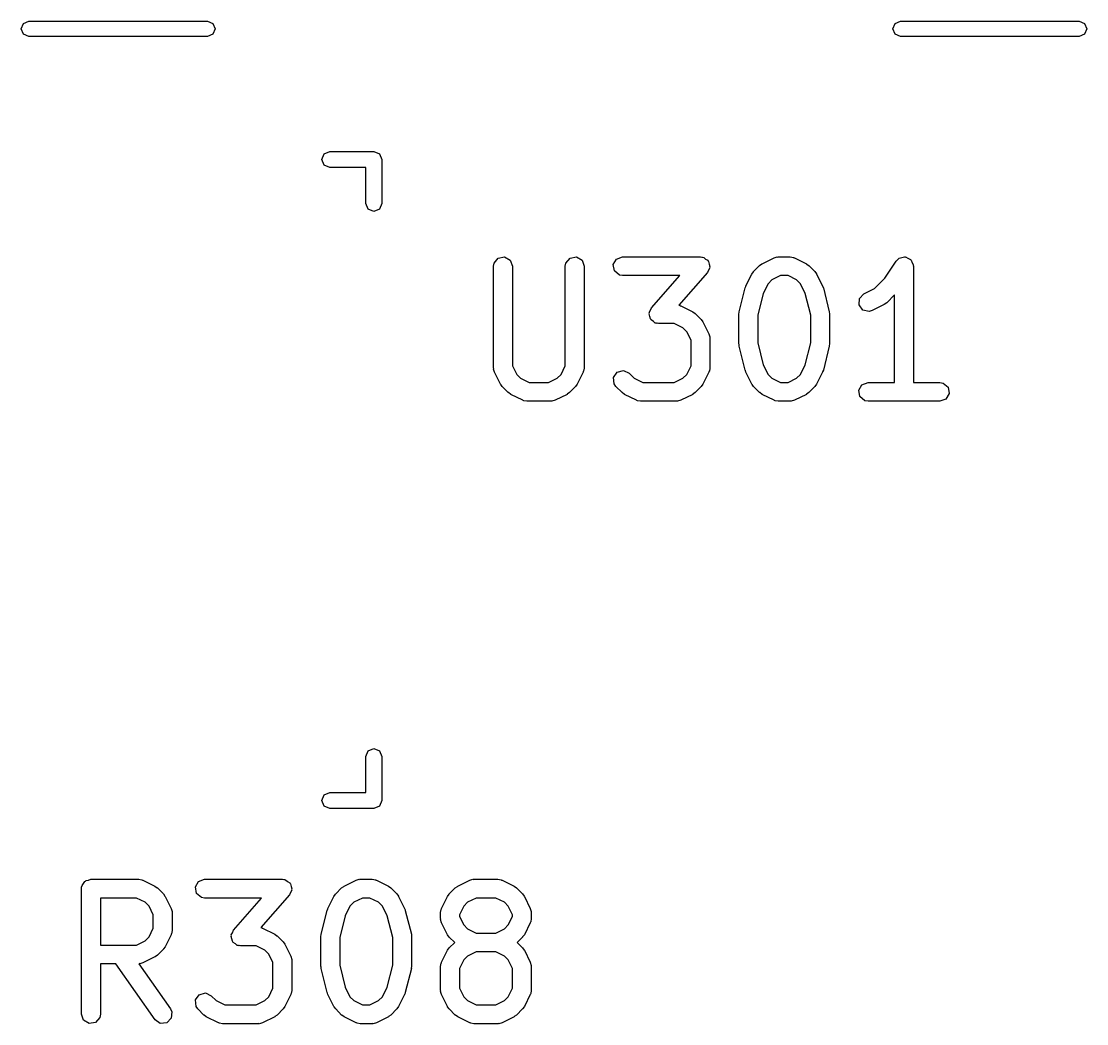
# Model space of a CAD drawing. Extents: x 106.7 to 191.3, y -141.1 to -57.8.
# Drawn here: x 152.86 to 161.34, y -131.58 to -123.6 of the extents above; entities that cross this region are included whole.
import ezdxf

# ---------------------------------------------------------------- set-up
doc = ezdxf.new("R2010")
doc.units = 0
doc.layers.add('BLACK', color=7, linetype='CONTINUOUS')

msp = doc.modelspace()

# ---------------------------------------------------------------- linework, layer by layer
at = {"layer": 'BLACK', "linetype": 'CONTINUOUS'}
for p, q in [((152.86, -123.659), (152.877, -123.616)), ((152.877, -123.701), (152.86, -123.659)), ((152.877, -123.616), (152.92, -123.599)), ((152.92, -123.599), (154.342, -123.599)), ((154.342, -123.599), (154.385, -123.616)), ((154.385, -123.616), (154.402, -123.659)), ((154.402, -123.659), (154.385, -123.701)), ((159.794, -123.659), (159.811, -123.616)), ((159.811, -123.701), (159.794, -123.659)), ((159.811, -123.616), (159.854, -123.599)), ((159.854, -123.599), (161.276, -123.599)), ((161.276, -123.599), (161.319, -123.616)), ((161.319, -123.616), (161.336, -123.659)), ((161.336, -123.659), (161.319, -123.701)), ((152.92, -123.719), (152.877, -123.701)), ((154.342, -123.719), (152.92, -123.719)), ((154.385, -123.701), (154.342, -123.719)), ((159.854, -123.719), (159.811, -123.701)), ((161.276, -123.719), (159.854, -123.719)), ((161.319, -123.701), (161.276, -123.719)), ((155.251, -124.7), (155.269, -124.655)), ((155.269, -124.655), (155.314, -124.636)), ((155.314, -124.636), (155.664, -124.636)), ((155.664, -124.636), (155.709, -124.655)), ((155.709, -124.655), (155.728, -124.7)), ((155.269, -124.745), (155.251, -124.7)), ((155.314, -124.763), (155.269, -124.745)), ((155.601, -124.763), (155.314, -124.763)), ((155.601, -125.05), (155.601, -124.763)), ((155.728, -124.7), (155.728, -125.05)), ((155.619, -125.095), (155.601, -125.05)), ((155.664, -125.113), (155.619, -125.095)), ((155.709, -125.095), (155.664, -125.113)), ((155.728, -125.05), (155.709, -125.095)), ((156.617, -125.548), (156.621, -125.523)), ((156.621, -125.523), (156.654, -125.483)), ((156.654, -125.483), (156.705, -125.474)), ((156.705, -125.474), (156.749, -125.5)), ((156.749, -125.5), (156.767, -125.548)), ((157.188, -125.548), (157.193, -125.523)), ((157.193, -125.523), (157.226, -125.483)), ((157.226, -125.483), (157.276, -125.474)), ((157.276, -125.474), (157.321, -125.5)), ((157.321, -125.5), (157.338, -125.548)), ((157.57, -125.535), (157.596, -125.491)), ((157.596, -125.491), (157.644, -125.473)), ((157.644, -125.473), (158.263, -125.473)), ((158.263, -125.473), (158.274, -125.475)), ((158.274, -125.475), (158.278, -125.475)), ((158.278, -125.475), (158.28, -125.476)), ((158.28, -125.476), (158.289, -125.478)), ((158.289, -125.478), (158.304, -125.491)), ((158.304, -125.491), (158.322, -125.501)), ((158.322, -125.501), (158.324, -125.507)), ((158.324, -125.507), (158.328, -125.511)), ((158.328, -125.511), (158.332, -125.531)), ((158.752, -125.53), (158.754, -125.529)), ((158.754, -125.529), (158.849, -125.481)), ((158.849, -125.481), (158.874, -125.474)), ((158.874, -125.474), (158.878, -125.475)), ((158.878, -125.475), (158.882, -125.473)), ((158.882, -125.473), (158.978, -125.473)), ((158.978, -125.473), (159.003, -125.478)), ((159.003, -125.478), (159.007, -125.481)), ((159.007, -125.481), (159.011, -125.481)), ((159.011, -125.481), (159.106, -125.529)), ((159.106, -125.529), (159.124, -125.542)), ((159.729, -125.643), (159.82, -125.507)), ((159.82, -125.507), (159.838, -125.488)), ((159.838, -125.488), (159.842, -125.487)), ((159.842, -125.487), (159.845, -125.483)), ((159.845, -125.483), (159.866, -125.479)), ((159.866, -125.479), (159.887, -125.473)), ((159.887, -125.473), (159.891, -125.475)), ((159.891, -125.475), (159.895, -125.474)), ((159.895, -125.474), (159.914, -125.485)), ((159.914, -125.485), (159.934, -125.494)), ((159.934, -125.494), (159.936, -125.498)), ((159.936, -125.498), (159.94, -125.5)), ((159.94, -125.5), (159.947, -125.52)), ((159.947, -125.52), (159.957, -125.54)), ((156.617, -126.358), (156.617, -125.548)), ((156.767, -125.548), (156.767, -126.34)), ((157.188, -126.34), (157.188, -125.548)), ((157.338, -125.548), (157.338, -126.358)), ((157.579, -125.586), (157.57, -125.535)), ((157.619, -125.619), (157.579, -125.586)), ((158.32, -125.598), (158.092, -125.858)), ((158.327, -125.579), (158.32, -125.598)), ((158.337, -125.561), (158.327, -125.579)), ((158.332, -125.531), (158.338, -125.55)), ((158.338, -125.55), (158.336, -125.555)), ((158.336, -125.555), (158.337, -125.561)), ((158.625, -125.705), (158.672, -125.61)), ((158.672, -125.61), (158.686, -125.592)), ((158.686, -125.59), (158.734, -125.543)), ((158.686, -125.592), (158.686, -125.59)), ((158.734, -125.543), (158.752, -125.53)), ((159.124, -125.542), (159.126, -125.543)), ((159.126, -125.543), (159.173, -125.59)), ((159.173, -125.59), (159.186, -125.609)), ((159.186, -125.609), (159.187, -125.61)), ((159.187, -125.61), (159.235, -125.705)), ((159.957, -125.54), (159.956, -125.544)), ((159.956, -125.544), (159.957, -125.548)), ((159.957, -125.548), (159.957, -126.473)), ((157.644, -125.623), (157.619, -125.619)), ((158.098, -125.623), (157.644, -125.623)), ((157.873, -125.88), (158.098, -125.623)), ((158.801, -125.688), (158.763, -125.765)), ((158.831, -125.657), (158.801, -125.688)), ((158.9, -125.623), (158.831, -125.657)), ((158.96, -125.623), (158.9, -125.623)), ((159.028, -125.657), (158.96, -125.623)), ((159.059, -125.688), (159.028, -125.657)), ((159.097, -125.765), (159.059, -125.688)), ((159.647, -125.725), (159.729, -125.643)), ((158.571, -125.911), (158.619, -125.721)), ((158.619, -125.721), (158.624, -125.709)), ((158.624, -125.709), (158.625, -125.705)), ((158.763, -125.765), (158.719, -125.938)), ((159.141, -125.938), (159.097, -125.765)), ((159.235, -125.705), (159.239, -125.718)), ((159.239, -125.718), (159.241, -125.721)), ((159.241, -125.721), (159.288, -125.911)), ((159.528, -125.804), (159.563, -125.767)), ((159.563, -125.767), (159.647, -125.725)), ((159.807, -125.777), (159.745, -125.839)), ((159.807, -126.473), (159.807, -125.777)), ((158.092, -125.858), (158.098, -125.859)), ((158.098, -125.859), (158.102, -125.862)), ((158.102, -125.862), (158.106, -125.862)), ((158.106, -125.862), (158.202, -125.91)), ((159.525, -125.855), (159.528, -125.804)), ((159.555, -125.897), (159.525, -125.855)), ((159.725, -125.853), (159.63, -125.901)), ((159.726, -125.852), (159.725, -125.853)), ((159.745, -125.839), (159.726, -125.852)), ((157.855, -125.928), (157.857, -125.922)), ((157.861, -125.947), (157.855, -125.928)), ((157.856, -125.916), (157.866, -125.899)), ((157.857, -125.922), (157.856, -125.916)), ((157.865, -125.967), (157.861, -125.947)), ((157.866, -125.899), (157.873, -125.88)), ((158.202, -125.91), (158.22, -125.923)), ((158.22, -125.923), (158.221, -125.924)), ((158.221, -125.924), (158.269, -125.971)), ((158.569, -125.929), (158.572, -125.914)), ((158.569, -126.167), (158.569, -125.929)), ((158.572, -125.914), (158.571, -125.911)), ((158.719, -125.938), (158.719, -126.158)), ((159.141, -126.158), (159.141, -125.938)), ((159.288, -125.911), (159.289, -125.926)), ((159.289, -125.926), (159.291, -125.929)), ((159.291, -125.929), (159.291, -126.167)), ((159.605, -125.908), (159.555, -125.897)), ((159.63, -125.901), (159.605, -125.908)), ((157.87, -125.971), (157.865, -125.967)), ((157.871, -125.976), (157.87, -125.971)), ((157.889, -125.987), (157.871, -125.976)), ((157.904, -126), (157.889, -125.987)), ((157.913, -126.001), (157.904, -126)), ((157.915, -126.003), (157.913, -126.001)), ((157.919, -126.002), (157.915, -126.003)), ((157.93, -126.004), (157.919, -126.002)), ((158.055, -126.004), (157.93, -126.004)), ((158.124, -126.038), (158.055, -126.004)), ((158.154, -126.069), (158.124, -126.038)), ((158.269, -125.971), (158.282, -125.99)), ((158.282, -125.99), (158.283, -125.991)), ((158.283, -125.991), (158.33, -126.086)), ((158.188, -126.137), (158.154, -126.069)), ((158.33, -126.086), (158.338, -126.111)), ((158.338, -126.111), (158.337, -126.115)), ((158.337, -126.115), (158.338, -126.12)), ((158.338, -126.12), (158.338, -126.358)), ((158.188, -126.34), (158.188, -126.137)), ((158.57, -126.171), (158.569, -126.167)), ((158.571, -126.185), (158.57, -126.171)), ((158.619, -126.376), (158.571, -126.185)), ((158.719, -126.158), (158.763, -126.332)), ((159.097, -126.332), (159.141, -126.158)), ((159.288, -126.185), (159.241, -126.376)), ((159.291, -126.167), (159.288, -126.182)), ((159.288, -126.182), (159.288, -126.185)), ((156.618, -126.362), (156.617, -126.358)), ((156.617, -126.366), (156.618, -126.362)), ((156.625, -126.391), (156.617, -126.366)), ((156.767, -126.34), (156.801, -126.409)), ((157.154, -126.409), (157.188, -126.34)), ((157.338, -126.358), (157.334, -126.383)), ((158.154, -126.409), (158.188, -126.34)), ((158.338, -126.358), (158.334, -126.383)), ((158.621, -126.379), (158.619, -126.376)), ((158.763, -126.332), (158.801, -126.409)), ((159.059, -126.409), (159.097, -126.332)), ((159.241, -126.376), (159.235, -126.388)), ((156.672, -126.487), (156.625, -126.391)), ((156.801, -126.409), (156.831, -126.439)), ((156.831, -126.439), (156.9, -126.473)), ((157.055, -126.473), (157.124, -126.439)), ((157.124, -126.439), (157.154, -126.409)), ((157.33, -126.391), (157.283, -126.487)), ((157.331, -126.387), (157.33, -126.391)), ((157.334, -126.383), (157.331, -126.387)), ((157.572, -126.434), (157.601, -126.392)), ((157.576, -126.485), (157.572, -126.434)), ((157.601, -126.392), (157.651, -126.378)), ((157.651, -126.378), (157.697, -126.4)), ((157.697, -126.4), (157.736, -126.439)), ((157.736, -126.439), (157.805, -126.473)), ((158.055, -126.473), (158.124, -126.439)), ((158.124, -126.439), (158.154, -126.409)), ((158.33, -126.391), (158.283, -126.487)), ((158.331, -126.387), (158.33, -126.391)), ((158.334, -126.383), (158.331, -126.387)), ((158.625, -126.391), (158.621, -126.379)), ((158.672, -126.487), (158.625, -126.391)), ((158.801, -126.409), (158.831, -126.439)), ((158.831, -126.439), (158.9, -126.473)), ((158.96, -126.473), (159.028, -126.439)), ((159.028, -126.439), (159.059, -126.409)), ((159.235, -126.391), (159.187, -126.487)), ((159.235, -126.388), (159.235, -126.391)), ((156.674, -126.488), (156.672, -126.487)), ((156.686, -126.506), (156.674, -126.488)), ((156.734, -126.554), (156.686, -126.506)), ((156.9, -126.473), (157.055, -126.473)), ((157.269, -126.506), (157.221, -126.554)), ((157.283, -126.487), (157.269, -126.505)), ((157.269, -126.505), (157.269, -126.506)), ((157.591, -126.506), (157.576, -126.485)), ((157.639, -126.554), (157.591, -126.506)), ((157.805, -126.473), (158.055, -126.473)), ((158.269, -126.506), (158.221, -126.554)), ((158.283, -126.487), (158.269, -126.505)), ((158.269, -126.505), (158.269, -126.506)), ((158.674, -126.488), (158.672, -126.487)), ((158.686, -126.506), (158.674, -126.488)), ((158.734, -126.554), (158.686, -126.506)), ((158.9, -126.473), (158.96, -126.473)), ((159.173, -126.506), (159.126, -126.554)), ((159.174, -126.505), (159.173, -126.506)), ((159.187, -126.487), (159.174, -126.505)), ((159.523, -126.535), (159.548, -126.491)), ((159.532, -126.586), (159.523, -126.535)), ((159.548, -126.491), (159.597, -126.473)), ((159.597, -126.473), (159.807, -126.473)), ((159.957, -126.473), (160.168, -126.473)), ((160.168, -126.473), (160.194, -126.478)), ((160.194, -126.478), (160.233, -126.511)), ((160.233, -126.511), (160.242, -126.561)), ((156.735, -126.554), (156.734, -126.554)), ((156.754, -126.568), (156.735, -126.554)), ((156.849, -126.615), (156.754, -126.568)), ((156.853, -126.616), (156.849, -126.615)), ((156.857, -126.619), (156.853, -126.616)), ((156.882, -126.623), (156.857, -126.619)), ((157.073, -126.623), (156.882, -126.623)), ((157.077, -126.622), (157.073, -126.623)), ((157.081, -126.623), (157.077, -126.622)), ((157.106, -126.615), (157.081, -126.623)), ((157.202, -126.568), (157.106, -126.615)), ((157.203, -126.566), (157.202, -126.568)), ((157.221, -126.554), (157.203, -126.566)), ((157.64, -126.554), (157.639, -126.554)), ((157.658, -126.568), (157.64, -126.554)), ((157.754, -126.615), (157.658, -126.568)), ((157.758, -126.616), (157.754, -126.615)), ((157.761, -126.619), (157.758, -126.616)), ((157.787, -126.623), (157.761, -126.619)), ((158.073, -126.623), (157.787, -126.623)), ((158.077, -126.622), (158.073, -126.623)), ((158.081, -126.623), (158.077, -126.622)), ((158.106, -126.615), (158.081, -126.623)), ((158.202, -126.568), (158.106, -126.615)), ((158.203, -126.566), (158.202, -126.568)), ((158.221, -126.554), (158.203, -126.566)), ((158.735, -126.554), (158.734, -126.554)), ((158.754, -126.568), (158.735, -126.554)), ((158.849, -126.615), (158.754, -126.568)), ((158.853, -126.616), (158.849, -126.615)), ((158.857, -126.619), (158.853, -126.616)), ((158.882, -126.623), (158.857, -126.619)), ((158.978, -126.623), (158.882, -126.623)), ((158.982, -126.622), (158.978, -126.623)), ((158.986, -126.623), (158.982, -126.622)), ((159.011, -126.615), (158.986, -126.623)), ((159.106, -126.568), (159.011, -126.615)), ((159.107, -126.566), (159.106, -126.568)), ((159.126, -126.554), (159.107, -126.566)), ((159.571, -126.619), (159.532, -126.586)), ((159.597, -126.623), (159.571, -126.619)), ((160.168, -126.623), (159.597, -126.623)), ((160.216, -126.606), (160.168, -126.623)), ((160.242, -126.561), (160.216, -126.606)), ((155.601, -129.45), (155.619, -129.405)), ((155.619, -129.405), (155.664, -129.386)), ((155.664, -129.386), (155.709, -129.405)), ((155.709, -129.405), (155.728, -129.45)), ((155.601, -129.736), (155.601, -129.45)), ((155.728, -129.45), (155.728, -129.8)), ((155.251, -129.8), (155.269, -129.755)), ((155.269, -129.755), (155.314, -129.736)), ((155.314, -129.736), (155.601, -129.736)), ((155.269, -129.845), (155.251, -129.8)), ((155.314, -129.863), (155.269, -129.845)), ((155.709, -129.845), (155.664, -129.863)), ((155.728, -129.8), (155.709, -129.845)), ((155.664, -129.863), (155.314, -129.863)), ((153.356, -130.461), (153.365, -130.444)), ((153.365, -130.444), (153.372, -130.441)), ((153.372, -130.441), (153.376, -130.436)), ((153.376, -130.436), (153.395, -130.433)), ((153.395, -130.433), (153.414, -130.426)), ((153.414, -130.426), (153.795, -130.426)), ((153.795, -130.426), (153.82, -130.431)), ((153.82, -130.431), (153.824, -130.434)), ((153.824, -130.434), (153.828, -130.434)), ((153.828, -130.434), (153.923, -130.482)), ((154.245, -130.488), (154.27, -130.444)), ((154.27, -130.444), (154.318, -130.426)), ((154.318, -130.426), (154.937, -130.426)), ((154.937, -130.426), (154.949, -130.428)), ((154.949, -130.428), (154.952, -130.428)), ((154.952, -130.428), (154.955, -130.429)), ((154.955, -130.429), (154.963, -130.431)), ((154.963, -130.431), (154.979, -130.444)), ((154.979, -130.444), (154.996, -130.454)), ((155.428, -130.482), (155.523, -130.434)), ((155.523, -130.434), (155.548, -130.427)), ((155.548, -130.427), (155.552, -130.428)), ((155.552, -130.428), (155.556, -130.426)), ((155.556, -130.426), (155.652, -130.426)), ((155.652, -130.426), (155.677, -130.431)), ((155.677, -130.431), (155.681, -130.434)), ((155.681, -130.434), (155.685, -130.434)), ((155.685, -130.434), (155.78, -130.482)), ((156.332, -130.482), (156.428, -130.434)), ((156.428, -130.434), (156.453, -130.427)), ((156.453, -130.427), (156.457, -130.428)), ((156.457, -130.428), (156.461, -130.426)), ((156.461, -130.426), (156.652, -130.426)), ((156.652, -130.426), (156.677, -130.431)), ((156.677, -130.431), (156.681, -130.434)), ((156.681, -130.434), (156.685, -130.434)), ((156.685, -130.434), (156.78, -130.482)), ((153.339, -130.501), (153.34, -130.491)), ((153.339, -131.501), (153.339, -130.501)), ((153.34, -130.488), (153.341, -130.485)), ((153.34, -130.491), (153.34, -130.488)), ((153.341, -130.485), (153.343, -130.476)), ((153.343, -130.476), (153.356, -130.461)), ((153.923, -130.482), (153.941, -130.495)), ((153.941, -130.495), (153.943, -130.496)), ((153.943, -130.496), (153.99, -130.543)), ((154.253, -130.539), (154.245, -130.488)), ((154.996, -130.454), (154.998, -130.46)), ((154.998, -130.46), (155.002, -130.464)), ((155.011, -130.514), (155.001, -130.532)), ((155.002, -130.464), (155.006, -130.484)), ((155.006, -130.484), (155.012, -130.503)), ((155.012, -130.503), (155.01, -130.508)), ((155.01, -130.508), (155.011, -130.514)), ((155.361, -130.543), (155.408, -130.496)), ((155.408, -130.496), (155.427, -130.483)), ((155.427, -130.483), (155.428, -130.482)), ((155.78, -130.482), (155.799, -130.495)), ((155.799, -130.495), (155.8, -130.496)), ((155.8, -130.496), (155.848, -130.543)), ((156.265, -130.543), (156.313, -130.496)), ((156.313, -130.496), (156.331, -130.483)), ((156.331, -130.483), (156.332, -130.482)), ((156.78, -130.482), (156.799, -130.495)), ((156.799, -130.495), (156.8, -130.496)), ((156.8, -130.496), (156.848, -130.543)), ((153.777, -130.576), (153.489, -130.576)), ((153.489, -130.576), (153.489, -130.95)), ((153.845, -130.61), (153.777, -130.576)), ((153.876, -130.641), (153.845, -130.61)), ((153.99, -130.543), (154.003, -130.562)), ((154.003, -130.562), (154.005, -130.563)), ((154.005, -130.563), (154.052, -130.658)), ((154.293, -130.572), (154.253, -130.539)), ((154.318, -130.576), (154.293, -130.572)), ((154.772, -130.576), (154.318, -130.576)), ((154.548, -130.833), (154.772, -130.576)), ((154.994, -130.551), (154.766, -130.811)), ((155.001, -130.532), (154.994, -130.551)), ((155.299, -130.658), (155.347, -130.563)), ((155.347, -130.563), (155.36, -130.545)), ((155.36, -130.545), (155.361, -130.543)), ((155.506, -130.61), (155.475, -130.641)), ((155.574, -130.576), (155.506, -130.61)), ((155.634, -130.576), (155.574, -130.576)), ((155.703, -130.61), (155.634, -130.576)), ((155.733, -130.641), (155.703, -130.61)), ((155.848, -130.543), (155.86, -130.562)), ((155.86, -130.562), (155.862, -130.563)), ((155.862, -130.563), (155.909, -130.658)), ((156.204, -130.658), (156.251, -130.563)), ((156.251, -130.563), (156.265, -130.545)), ((156.265, -130.545), (156.265, -130.543)), ((156.41, -130.61), (156.38, -130.641)), ((156.479, -130.576), (156.41, -130.61)), ((156.634, -130.576), (156.479, -130.576)), ((156.703, -130.61), (156.634, -130.576)), ((156.733, -130.641), (156.703, -130.61)), ((156.848, -130.543), (156.86, -130.562)), ((156.86, -130.562), (156.862, -130.563)), ((156.862, -130.563), (156.909, -130.658)), ((153.91, -130.709), (153.876, -130.641)), ((154.052, -130.658), (154.06, -130.683)), ((154.06, -130.683), (154.059, -130.687)), ((154.059, -130.687), (154.06, -130.692)), ((154.06, -130.692), (154.06, -130.835)), ((155.246, -130.864), (155.293, -130.674)), ((155.293, -130.674), (155.299, -130.662)), ((155.299, -130.662), (155.299, -130.658)), ((155.475, -130.641), (155.437, -130.718)), ((155.771, -130.718), (155.733, -130.641)), ((155.909, -130.658), (155.913, -130.671)), ((155.913, -130.671), (155.915, -130.674)), ((155.915, -130.674), (155.963, -130.864)), ((156.196, -130.692), (156.2, -130.666)), ((156.196, -130.739), (156.196, -130.692)), ((156.2, -130.666), (156.203, -130.663)), ((156.203, -130.663), (156.204, -130.658)), ((156.38, -130.641), (156.346, -130.709)), ((156.767, -130.709), (156.733, -130.641)), ((156.909, -130.658), (156.917, -130.683)), ((156.917, -130.683), (156.916, -130.687)), ((156.916, -130.687), (156.917, -130.692)), ((156.917, -130.692), (156.917, -130.739)), ((153.91, -130.817), (153.91, -130.709)), ((155.437, -130.718), (155.393, -130.891)), ((155.815, -130.891), (155.771, -130.718)), ((156.197, -130.744), (156.196, -130.739)), ((156.196, -130.748), (156.197, -130.744)), ((156.204, -130.773), (156.196, -130.748)), ((156.251, -130.868), (156.204, -130.773)), ((156.346, -130.709), (156.346, -130.722)), ((156.346, -130.722), (156.38, -130.79)), ((156.733, -130.79), (156.767, -130.722)), ((156.767, -130.722), (156.767, -130.709)), ((156.909, -130.773), (156.862, -130.868)), ((156.91, -130.768), (156.909, -130.773)), ((156.913, -130.765), (156.91, -130.768)), ((156.917, -130.739), (156.913, -130.765)), ((153.876, -130.885), (153.91, -130.817)), ((154.052, -130.868), (154.005, -130.963)), ((154.053, -130.864), (154.052, -130.868)), ((154.056, -130.86), (154.053, -130.864)), ((154.06, -130.835), (154.056, -130.86)), ((154.53, -130.869), (154.54, -130.852)), ((154.531, -130.875), (154.53, -130.869)), ((154.54, -130.852), (154.548, -130.833)), ((154.766, -130.811), (154.773, -130.812)), ((154.773, -130.812), (154.776, -130.815)), ((154.776, -130.815), (154.78, -130.815)), ((154.78, -130.815), (154.876, -130.863)), ((154.876, -130.863), (154.894, -130.876)), ((155.243, -130.882), (155.246, -130.867)), ((155.246, -130.867), (155.246, -130.864)), ((155.963, -130.864), (155.964, -130.879)), ((156.252, -130.869), (156.251, -130.868)), ((156.265, -130.888), (156.252, -130.869)), ((156.38, -130.79), (156.41, -130.821)), ((156.41, -130.821), (156.479, -130.855)), ((156.479, -130.855), (156.634, -130.855)), ((156.634, -130.855), (156.703, -130.821)), ((156.703, -130.821), (156.733, -130.79)), ((156.862, -130.868), (156.848, -130.886)), ((153.489, -130.95), (153.777, -130.95)), ((153.777, -130.95), (153.845, -130.916)), ((153.845, -130.916), (153.876, -130.885)), ((154.529, -130.881), (154.531, -130.875)), ((154.536, -130.9), (154.529, -130.881)), ((154.539, -130.92), (154.536, -130.9)), ((154.544, -130.924), (154.539, -130.92)), ((154.546, -130.929), (154.544, -130.924)), ((154.563, -130.94), (154.546, -130.929)), ((154.578, -130.953), (154.563, -130.94)), ((154.587, -130.954), (154.578, -130.953)), ((154.59, -130.956), (154.587, -130.954)), ((154.894, -130.876), (154.895, -130.877)), ((154.895, -130.877), (154.943, -130.924)), ((154.943, -130.924), (154.956, -130.943)), ((154.956, -130.943), (154.957, -130.944)), ((154.957, -130.944), (155.005, -131.039)), ((155.243, -131.12), (155.243, -130.882)), ((155.393, -130.891), (155.393, -131.111)), ((155.815, -131.111), (155.815, -130.891)), ((155.964, -130.879), (155.965, -130.882)), ((155.965, -130.882), (155.965, -131.12)), ((156.308, -130.93), (156.265, -130.888)), ((156.265, -130.972), (156.308, -130.93)), ((156.848, -130.888), (156.805, -130.93)), ((156.805, -130.93), (156.848, -130.972)), ((156.848, -130.886), (156.848, -130.888)), ((153.943, -131.03), (153.924, -131.043)), ((153.99, -130.983), (153.943, -131.03)), ((153.991, -130.981), (153.99, -130.983)), ((154.005, -130.963), (153.991, -130.981)), ((154.593, -130.955), (154.59, -130.956)), ((154.604, -130.957), (154.593, -130.955)), ((154.729, -130.957), (154.604, -130.957)), ((154.798, -130.991), (154.729, -130.957)), ((154.828, -131.022), (154.798, -130.991)), ((154.862, -131.09), (154.828, -131.022)), ((156.204, -131.087), (156.251, -130.991)), ((156.251, -130.991), (156.265, -130.973)), ((156.265, -130.973), (156.265, -130.972)), ((156.479, -131.005), (156.41, -131.039)), ((156.634, -131.005), (156.479, -131.005)), ((156.703, -131.039), (156.634, -131.005)), ((156.848, -130.972), (156.86, -130.99)), ((156.86, -130.99), (156.862, -130.991)), ((156.862, -130.991), (156.909, -131.087)), ((153.613, -131.1), (153.489, -131.1)), ((153.489, -131.1), (153.489, -131.501)), ((153.924, -131.544), (153.613, -131.1)), ((153.799, -131.098), (153.796, -131.1)), ((153.796, -131.1), (154.046, -131.458)), ((153.803, -131.1), (153.799, -131.098)), ((153.828, -131.092), (153.803, -131.1)), ((153.923, -131.044), (153.828, -131.092)), ((153.924, -131.043), (153.923, -131.044)), ((154.862, -131.293), (154.862, -131.09)), ((155.005, -131.039), (155.012, -131.064)), ((155.012, -131.064), (155.011, -131.068)), ((155.011, -131.068), (155.012, -131.073)), ((155.012, -131.073), (155.012, -131.311)), ((155.245, -131.124), (155.243, -131.12)), ((155.393, -131.111), (155.437, -131.285)), ((155.771, -131.285), (155.815, -131.111)), ((155.965, -131.12), (155.962, -131.135)), ((156.196, -131.12), (156.2, -131.095)), ((156.196, -131.311), (156.196, -131.12)), ((156.2, -131.095), (156.203, -131.091)), ((156.203, -131.091), (156.204, -131.087)), ((156.38, -131.069), (156.346, -131.138)), ((156.41, -131.039), (156.38, -131.069)), ((156.733, -131.069), (156.703, -131.039)), ((156.767, -131.138), (156.733, -131.069)), ((156.909, -131.087), (156.917, -131.112)), ((156.917, -131.112), (156.916, -131.116)), ((156.916, -131.116), (156.917, -131.12)), ((156.917, -131.12), (156.917, -131.311)), ((155.246, -131.138), (155.245, -131.124)), ((155.293, -131.329), (155.246, -131.138)), ((155.963, -131.138), (155.915, -131.329)), ((155.962, -131.135), (155.963, -131.138)), ((156.346, -131.138), (156.346, -131.293)), ((156.767, -131.293), (156.767, -131.138)), ((154.828, -131.362), (154.862, -131.293)), ((155.437, -131.285), (155.475, -131.362)), ((155.733, -131.362), (155.771, -131.285)), ((156.346, -131.293), (156.38, -131.362)), ((156.733, -131.362), (156.767, -131.293)), ((154.246, -131.387), (154.275, -131.345)), ((154.275, -131.345), (154.325, -131.331)), ((154.325, -131.331), (154.371, -131.353)), ((154.371, -131.353), (154.41, -131.392)), ((154.798, -131.392), (154.828, -131.362)), ((155.005, -131.344), (154.957, -131.44)), ((155.008, -131.336), (155.005, -131.34)), ((155.005, -131.34), (155.005, -131.344)), ((155.012, -131.311), (155.008, -131.336)), ((155.295, -131.332), (155.293, -131.329)), ((155.299, -131.344), (155.295, -131.332)), ((155.347, -131.44), (155.299, -131.344)), ((155.475, -131.362), (155.506, -131.392)), ((155.703, -131.392), (155.733, -131.362)), ((155.909, -131.344), (155.862, -131.44)), ((155.91, -131.341), (155.909, -131.344)), ((155.915, -131.329), (155.91, -131.341)), ((156.197, -131.315), (156.196, -131.311)), ((156.196, -131.319), (156.197, -131.315)), ((156.204, -131.344), (156.196, -131.319)), ((156.251, -131.44), (156.204, -131.344)), ((156.38, -131.362), (156.41, -131.392)), ((156.703, -131.392), (156.733, -131.362)), ((156.909, -131.344), (156.862, -131.44)), ((156.91, -131.34), (156.909, -131.344)), ((156.913, -131.336), (156.91, -131.34)), ((156.917, -131.311), (156.913, -131.336)), ((154.046, -131.458), (154.058, -131.482)), ((154.25, -131.438), (154.246, -131.387)), ((154.265, -131.459), (154.25, -131.438)), ((154.313, -131.507), (154.265, -131.459)), ((154.41, -131.392), (154.479, -131.426)), ((154.479, -131.426), (154.729, -131.426)), ((154.729, -131.426), (154.798, -131.392)), ((154.943, -131.459), (154.895, -131.507)), ((154.944, -131.458), (154.943, -131.459)), ((154.957, -131.44), (154.944, -131.458)), ((155.348, -131.441), (155.347, -131.44)), ((155.361, -131.459), (155.348, -131.441)), ((155.408, -131.507), (155.361, -131.459)), ((155.506, -131.392), (155.574, -131.426)), ((155.574, -131.426), (155.634, -131.426)), ((155.634, -131.426), (155.703, -131.392)), ((155.848, -131.459), (155.8, -131.507)), ((155.862, -131.44), (155.848, -131.458)), ((155.848, -131.458), (155.848, -131.459)), ((156.252, -131.441), (156.251, -131.44)), ((156.265, -131.459), (156.252, -131.441)), ((156.313, -131.507), (156.265, -131.459)), ((156.41, -131.392), (156.479, -131.426)), ((156.479, -131.426), (156.634, -131.426)), ((156.634, -131.426), (156.703, -131.392)), ((156.848, -131.459), (156.8, -131.507)), ((156.862, -131.44), (156.848, -131.458)), ((156.848, -131.458), (156.848, -131.459)), ((153.356, -131.549), (153.339, -131.501)), ((153.484, -131.527), (153.451, -131.566)), ((153.489, -131.501), (153.484, -131.527)), ((153.966, -131.574), (153.924, -131.544)), ((154.053, -131.533), (154.017, -131.569)), ((154.058, -131.482), (154.053, -131.533)), ((154.314, -131.507), (154.313, -131.507)), ((154.332, -131.521), (154.314, -131.507)), ((154.428, -131.568), (154.332, -131.521)), ((154.876, -131.521), (154.78, -131.568)), ((154.877, -131.519), (154.876, -131.521)), ((154.895, -131.507), (154.877, -131.519)), ((155.41, -131.507), (155.408, -131.507)), ((155.428, -131.521), (155.41, -131.507)), ((155.523, -131.568), (155.428, -131.521)), ((155.78, -131.521), (155.685, -131.568)), ((155.782, -131.519), (155.78, -131.521)), ((155.8, -131.507), (155.782, -131.519)), ((156.314, -131.507), (156.313, -131.507)), ((156.332, -131.521), (156.314, -131.507)), ((156.428, -131.568), (156.332, -131.521)), ((156.78, -131.521), (156.685, -131.568)), ((156.782, -131.519), (156.78, -131.521)), ((156.8, -131.507), (156.782, -131.519)), ((153.401, -131.575), (153.356, -131.549)), ((153.451, -131.566), (153.401, -131.575)), ((154.017, -131.569), (153.966, -131.574)), ((154.432, -131.569), (154.428, -131.568)), ((154.436, -131.572), (154.432, -131.569)), ((154.461, -131.576), (154.436, -131.572)), ((154.747, -131.576), (154.461, -131.576)), ((154.751, -131.575), (154.747, -131.576)), ((154.756, -131.576), (154.751, -131.575)), ((154.78, -131.568), (154.756, -131.576)), ((155.527, -131.569), (155.523, -131.568)), ((155.531, -131.572), (155.527, -131.569)), ((155.556, -131.576), (155.531, -131.572)), ((155.652, -131.576), (155.556, -131.576)), ((155.656, -131.575), (155.652, -131.576)), ((155.66, -131.576), (155.656, -131.575)), ((155.685, -131.568), (155.66, -131.576)), ((156.432, -131.569), (156.428, -131.568)), ((156.436, -131.572), (156.432, -131.569)), ((156.461, -131.576), (156.436, -131.572)), ((156.652, -131.576), (156.461, -131.576)), ((156.656, -131.575), (156.652, -131.576)), ((156.66, -131.576), (156.656, -131.575)), ((156.685, -131.568), (156.66, -131.576))]:
    msp.add_line(p, q, dxfattribs=at)

doc.saveas('drawing.dxf')
